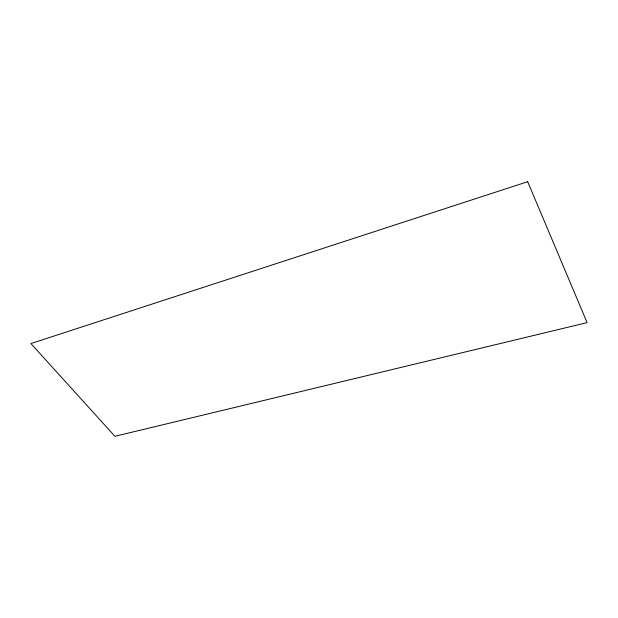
<?xml version="1.0" encoding="UTF-8"?>
<svg xmlns="http://www.w3.org/2000/svg" width="618" height="618" viewBox="0 0 618 618"><rect width="100%" height="100%" fill="white"/><g stroke="black" fill="none" stroke-linecap="round" stroke-linejoin="round"><path stroke-width="0.93" d="M527.687 181.7L30.9 343.554L114.925 436.3L587.1 322.627L527.687 181.7"/></g></svg>
